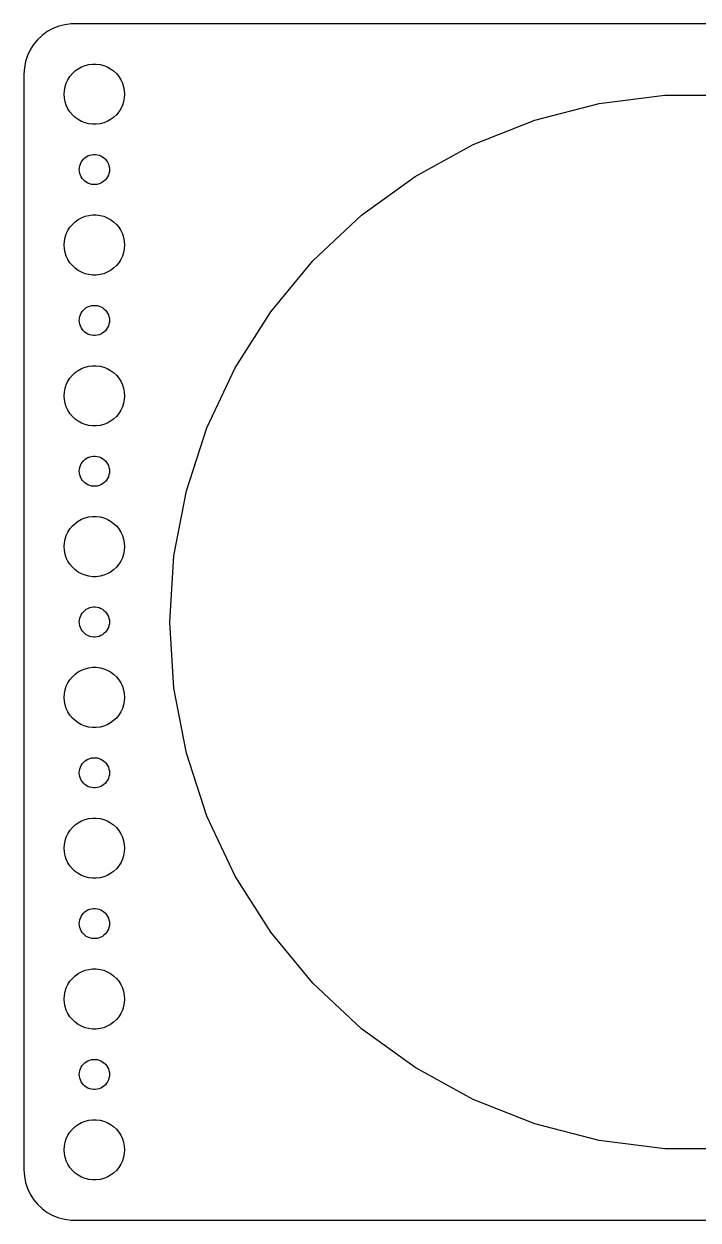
# Model space of a CAD drawing. Header units: metres. Extents: x -67 to 67, y -59 to 59.
# Drawn here: x -67 to 0, y -59.5 to 59.5 of the extents above; entities that cross this region are included whole.
import ezdxf

# ---------------------------------------------------------------- set-up
doc = ezdxf.new("R2010")
doc.units = ezdxf.units.M

msp = doc.modelspace()

# ---------------------------------------------------------------- linework, layer by layer
for p, q in [((-62.3139, 59.4901), (-62.9369, 59.4114)), ((62.3139, 59.4901), (-62.3139, 59.4901)), ((-65.1871, 58.3526), (-65.6448, 57.9227)), ((-64.6791, 58.7216), (-65.1871, 58.3526)), ((-64.1289, 59.0241), (-64.6791, 58.7216)), ((-63.5451, 59.2553), (-64.1289, 59.0241)), ((-62.9369, 59.4114), (-63.5451, 59.2553)), ((-66.0451, 57.4389), (-66.3815, 56.9088)), ((-65.6448, 57.9227), (-66.0451, 57.4389)), ((-66.6489, 56.3406), (-66.8429, 55.7434)), ((-66.3815, 56.9088), (-66.6489, 56.3406)), ((-66.9606, 55.1267), (-67, 54.5)), ((-66.8429, 55.7434), (-66.9606, 55.1267)), ((-62.1869, 54.5536), (-61.9123, 54.8115)), ((-61.9123, 54.8115), (-61.6075, 55.033)), ((-61.6075, 55.033), (-61.2773, 55.2145)), ((-61.2773, 55.2145), (-60.927, 55.3532)), ((-60.927, 55.3532), (-60.5621, 55.4469)), ((-60.5621, 55.4469), (-60.1884, 55.4941)), ((-60.1884, 55.4941), (-59.8116, 55.4941)), ((-59.8116, 55.4941), (-59.4379, 55.4469)), ((-59.4379, 55.4469), (-59.0729, 55.3532)), ((-59.0729, 55.3532), (-58.7227, 55.2145)), ((-58.7227, 55.2145), (-58.3925, 55.033)), ((-58.3925, 55.033), (-58.0877, 54.8115)), ((-58.0877, 54.8115), (-57.8131, 54.5536)), ((-67, 54.5), (-67, -54.5)), ((-62.9057, 53.2461), (-62.7893, 53.6044)), ((-62.7893, 53.6044), (-62.6289, 53.9453)), ((-62.6289, 53.9453), (-62.427, 54.2634)), ((-62.427, 54.2634), (-62.1869, 54.5536)), ((-57.8131, 54.5536), (-57.5729, 54.2634)), ((-57.5729, 54.2634), (-57.3711, 53.9453)), ((-57.3711, 53.9453), (-57.2107, 53.6044)), ((-57.2107, 53.6044), (-57.0942, 53.2461)), ((-63, 52.5), (-62.9763, 52.876)), ((-62.9763, 52.124), (-63, 52.5)), ((-62.9763, 52.876), (-62.9057, 53.2461)), ((-57.0942, 53.2461), (-57.0237, 52.876)), ((-57.0237, 52.876), (-57, 52.5)), ((-57, 52.5), (-57.0237, 52.124)), ((-9.83751, 51.5701), (-3.29649, 52.3964)), ((-3.29649, 52.3964), (3.29649, 52.3964)), ((-62.9057, 51.7539), (-62.9763, 52.124)), ((-62.7893, 51.3956), (-62.9057, 51.7539)), ((-62.6289, 51.0547), (-62.7893, 51.3956)), ((-57.2107, 51.3956), (-57.3711, 51.0547)), ((-57.0942, 51.7539), (-57.2107, 51.3956)), ((-57.0237, 52.124), (-57.0942, 51.7539)), ((-16.2234, 49.9305), (-9.83751, 51.5701)), ((-62.427, 50.7366), (-62.6289, 51.0547)), ((-62.1869, 50.4464), (-62.427, 50.7366)), ((-61.9123, 50.1885), (-62.1869, 50.4464)), ((-61.6075, 49.967), (-61.9123, 50.1885)), ((-58.0877, 50.1885), (-58.3925, 49.967)), ((-57.8131, 50.4464), (-58.0877, 50.1885)), ((-57.5729, 50.7366), (-57.8131, 50.4464)), ((-57.3711, 51.0547), (-57.5729, 50.7366)), ((-61.2773, 49.7855), (-61.6075, 49.967)), ((-60.927, 49.6468), (-61.2773, 49.7855)), ((-60.5621, 49.5531), (-60.927, 49.6468)), ((-60.1884, 49.5059), (-60.5621, 49.5531)), ((-59.8116, 49.5059), (-60.1884, 49.5059)), ((-59.4379, 49.5531), (-59.8116, 49.5059)), ((-59.0729, 49.6468), (-59.4379, 49.5531)), ((-58.7227, 49.7855), (-59.0729, 49.6468)), ((-58.3925, 49.967), (-58.7227, 49.7855)), ((-22.3534, 47.5034), (-16.2234, 49.9305)), ((-60.6387, 46.3572), (-60.4635, 46.4266)), ((-60.4635, 46.4266), (-60.2811, 46.4734)), ((-60.2811, 46.4734), (-60.0942, 46.497)), ((-60.0942, 46.497), (-59.9058, 46.497)), ((-59.9058, 46.497), (-59.7189, 46.4734)), ((-59.7189, 46.4734), (-59.5365, 46.4266)), ((-59.5365, 46.4266), (-59.3613, 46.3572)), ((-28.1309, 44.3272), (-22.3534, 47.5034)), ((-61.4882, 45.188), (-61.4529, 45.373)), ((-61.4529, 45.373), (-61.3947, 45.5522)), ((-61.3947, 45.5522), (-61.3145, 45.7226)), ((-61.3145, 45.7226), (-61.2135, 45.8817)), ((-61.2135, 45.8817), (-61.0934, 46.0268)), ((-61.0934, 46.0268), (-60.9561, 46.1558)), ((-60.9561, 46.1558), (-60.8037, 46.2665)), ((-60.8037, 46.2665), (-60.6387, 46.3572)), ((-59.3613, 46.3572), (-59.1963, 46.2665)), ((-59.1963, 46.2665), (-59.0439, 46.1558)), ((-59.0439, 46.1558), (-58.9065, 46.0268)), ((-58.9065, 46.0268), (-58.7865, 45.8817)), ((-58.7865, 45.8817), (-58.6855, 45.7226)), ((-58.6855, 45.7226), (-58.6053, 45.5522)), ((-58.6053, 45.5522), (-58.5471, 45.373)), ((-58.5471, 45.373), (-58.5118, 45.188)), ((-61.5, 45), (-61.4882, 45.188)), ((-61.4882, 44.812), (-61.5, 45)), ((-61.4529, 44.627), (-61.4882, 44.812)), ((-61.3947, 44.4478), (-61.4529, 44.627)), ((-61.3145, 44.2774), (-61.3947, 44.4478)), ((-61.2135, 44.1183), (-61.3145, 44.2774)), ((-61.0934, 43.9732), (-61.2135, 44.1183)), ((-58.7865, 44.1183), (-58.9065, 43.9732)), ((-58.6855, 44.2774), (-58.7865, 44.1183)), ((-58.6053, 44.4478), (-58.6855, 44.2774)), ((-58.5471, 44.627), (-58.6053, 44.4478)), ((-58.5118, 44.812), (-58.5471, 44.627)), ((-58.5118, 45.188), (-58.5, 45)), ((-58.5, 45), (-58.5118, 44.812)), ((-33.4648, 40.4519), (-28.1309, 44.3272)), ((-60.9561, 43.8442), (-61.0934, 43.9732)), ((-60.8037, 43.7335), (-60.9561, 43.8442)), ((-60.6387, 43.6428), (-60.8037, 43.7335)), ((-60.4635, 43.5734), (-60.6387, 43.6428)), ((-60.2811, 43.5266), (-60.4635, 43.5734)), ((-60.0942, 43.503), (-60.2811, 43.5266)), ((-59.9058, 43.503), (-60.0942, 43.503)), ((-59.7189, 43.5266), (-59.9058, 43.503)), ((-59.5365, 43.5734), (-59.7189, 43.5266)), ((-59.3613, 43.6428), (-59.5365, 43.5734)), ((-59.1963, 43.7335), (-59.3613, 43.6428)), ((-59.0439, 43.8442), (-59.1963, 43.7335)), ((-58.9065, 43.9732), (-59.0439, 43.8442)), ((-60.5621, 40.4469), (-60.1884, 40.4941)), ((-60.1884, 40.4941), (-59.8116, 40.4941)), ((-59.8116, 40.4941), (-59.4379, 40.4469)), ((-62.427, 39.2634), (-62.1869, 39.5536)), ((-62.1869, 39.5536), (-61.9123, 39.8115)), ((-61.9123, 39.8115), (-61.6075, 40.033)), ((-61.6075, 40.033), (-61.2773, 40.2145)), ((-61.2773, 40.2145), (-60.927, 40.3532)), ((-60.927, 40.3532), (-60.5621, 40.4469)), ((-59.4379, 40.4469), (-59.0729, 40.3532)), ((-59.0729, 40.3532), (-58.7227, 40.2145)), ((-58.7227, 40.2145), (-58.3925, 40.033)), ((-58.3925, 40.033), (-58.0877, 39.8115)), ((-58.0877, 39.8115), (-57.8131, 39.5536)), ((-57.8131, 39.5536), (-57.5729, 39.2634)), ((-38.2708, 35.9387), (-33.4648, 40.4519)), ((-62.9763, 37.876), (-62.9057, 38.2461)), ((-62.9057, 38.2461), (-62.7893, 38.6044)), ((-62.7893, 38.6044), (-62.6289, 38.9453)), ((-62.6289, 38.9453), (-62.427, 39.2634)), ((-57.5729, 39.2634), (-57.3711, 38.9453)), ((-57.3711, 38.9453), (-57.2107, 38.6044)), ((-57.2107, 38.6044), (-57.0942, 38.2461)), ((-57.0942, 38.2461), (-57.0237, 37.876)), ((-63, 37.5), (-62.9763, 37.876)), ((-62.9763, 37.124), (-63, 37.5)), ((-62.9057, 36.7539), (-62.9763, 37.124)), ((-57.0237, 37.124), (-57.0942, 36.7539)), ((-57.0237, 37.876), (-57, 37.5)), ((-57, 37.5), (-57.0237, 37.124)), ((-62.7893, 36.3956), (-62.9057, 36.7539)), ((-62.6289, 36.0547), (-62.7893, 36.3956)), ((-62.427, 35.7366), (-62.6289, 36.0547)), ((-62.1869, 35.4464), (-62.427, 35.7366)), ((-57.5729, 35.7366), (-57.8131, 35.4464)), ((-57.3711, 36.0547), (-57.5729, 35.7366)), ((-57.2107, 36.3956), (-57.3711, 36.0547)), ((-57.0942, 36.7539), (-57.2107, 36.3956)), ((-42.4734, 30.8587), (-38.2708, 35.9387)), ((-61.9123, 35.1885), (-62.1869, 35.4464)), ((-61.6075, 34.967), (-61.9123, 35.1885)), ((-61.2773, 34.7855), (-61.6075, 34.967)), ((-60.927, 34.6468), (-61.2773, 34.7855)), ((-60.5621, 34.5531), (-60.927, 34.6468)), ((-60.1884, 34.5059), (-60.5621, 34.5531)), ((-59.8116, 34.5059), (-60.1884, 34.5059)), ((-59.4379, 34.5531), (-59.8116, 34.5059)), ((-59.0729, 34.6468), (-59.4379, 34.5531)), ((-58.7227, 34.7855), (-59.0729, 34.6468)), ((-58.3925, 34.967), (-58.7227, 34.7855)), ((-58.0877, 35.1885), (-58.3925, 34.967)), ((-57.8131, 35.4464), (-58.0877, 35.1885)), ((-61.2135, 30.8817), (-61.0934, 31.0268)), ((-61.0934, 31.0268), (-60.9561, 31.1558)), ((-60.9561, 31.1558), (-60.8037, 31.2665)), ((-60.8037, 31.2665), (-60.6387, 31.3572)), ((-60.6387, 31.3572), (-60.4635, 31.4266)), ((-60.4635, 31.4266), (-60.2811, 31.4734)), ((-60.2811, 31.4734), (-60.0942, 31.497)), ((-60.0942, 31.497), (-59.9058, 31.497)), ((-59.9058, 31.497), (-59.7189, 31.4734)), ((-59.7189, 31.4734), (-59.5365, 31.4266)), ((-59.5365, 31.4266), (-59.3613, 31.3572)), ((-59.3613, 31.3572), (-59.1963, 31.2665)), ((-59.1963, 31.2665), (-59.0439, 31.1558)), ((-59.0439, 31.1558), (-58.9065, 31.0268)), ((-58.9065, 31.0268), (-58.7865, 30.8817)), ((-61.5, 30), (-61.4882, 30.188)), ((-61.4882, 29.812), (-61.5, 30)), ((-61.4882, 30.188), (-61.4529, 30.373)), ((-61.4529, 29.627), (-61.4882, 29.812)), ((-61.4529, 30.373), (-61.3947, 30.5522)), ((-61.3947, 30.5522), (-61.3145, 30.7226)), ((-61.3145, 30.7226), (-61.2135, 30.8817)), ((-58.7865, 30.8817), (-58.6855, 30.7226)), ((-58.6855, 30.7226), (-58.6053, 30.5522)), ((-58.6053, 30.5522), (-58.5471, 30.373)), ((-58.5471, 30.373), (-58.5118, 30.188)), ((-58.5118, 29.812), (-58.5471, 29.627)), ((-58.5118, 30.188), (-58.5, 30)), ((-58.5, 30), (-58.5118, 29.812)), ((-46.0061, 25.2921), (-42.4734, 30.8587)), ((-61.3947, 29.4478), (-61.4529, 29.627)), ((-61.3145, 29.2774), (-61.3947, 29.4478)), ((-61.2135, 29.1183), (-61.3145, 29.2774)), ((-61.0934, 28.9732), (-61.2135, 29.1183)), ((-60.9561, 28.8442), (-61.0934, 28.9732)), ((-60.8037, 28.7335), (-60.9561, 28.8442)), ((-60.6387, 28.6427), (-60.8037, 28.7335)), ((-60.4635, 28.5734), (-60.6387, 28.6427)), ((-60.2811, 28.5266), (-60.4635, 28.5734)), ((-59.5365, 28.5734), (-59.7189, 28.5266)), ((-59.3613, 28.6427), (-59.5365, 28.5734)), ((-59.1963, 28.7335), (-59.3613, 28.6427)), ((-59.0439, 28.8442), (-59.1963, 28.7335)), ((-58.9065, 28.9732), (-59.0439, 28.8442)), ((-58.7865, 29.1183), (-58.9065, 28.9732)), ((-58.6855, 29.2774), (-58.7865, 29.1183)), ((-58.6053, 29.4478), (-58.6855, 29.2774)), ((-58.5471, 29.627), (-58.6053, 29.4478)), ((-60.0942, 28.503), (-60.2811, 28.5266)), ((-59.9058, 28.503), (-60.0942, 28.503)), ((-59.7189, 28.5266), (-59.9058, 28.503)), ((-61.9123, 24.8115), (-61.6075, 25.033)), ((-61.6075, 25.033), (-61.2773, 25.2145)), ((-61.2773, 25.2145), (-60.927, 25.3532)), ((-60.927, 25.3532), (-60.5621, 25.4469)), ((-60.5621, 25.4469), (-60.1884, 25.4941)), ((-60.1884, 25.4941), (-59.8116, 25.4941)), ((-59.8116, 25.4941), (-59.4379, 25.4469)), ((-59.4379, 25.4469), (-59.0729, 25.3532)), ((-59.0729, 25.3532), (-58.7227, 25.2145)), ((-58.7227, 25.2145), (-58.3925, 25.033)), ((-58.3925, 25.033), (-58.0877, 24.8115)), ((-48.8133, 19.3265), (-46.0061, 25.2921)), ((-62.7893, 23.6044), (-62.6289, 23.9453)), ((-62.6289, 23.9453), (-62.427, 24.2634)), ((-62.427, 24.2634), (-62.1869, 24.5536)), ((-62.1869, 24.5536), (-61.9123, 24.8115)), ((-58.0877, 24.8115), (-57.8131, 24.5536)), ((-57.8131, 24.5536), (-57.5729, 24.2634)), ((-57.5729, 24.2634), (-57.3711, 23.9453)), ((-57.3711, 23.9453), (-57.2107, 23.6044)), ((-63, 22.5), (-62.9763, 22.876)), ((-62.9763, 22.876), (-62.9057, 23.2461)), ((-62.9057, 23.2461), (-62.7893, 23.6044)), ((-57.2107, 23.6044), (-57.0942, 23.2461)), ((-57.0942, 23.2461), (-57.0237, 22.876)), ((-57.0237, 22.876), (-57, 22.5)), ((-62.9763, 22.124), (-63, 22.5)), ((-62.9057, 21.7539), (-62.9763, 22.124)), ((-62.7893, 21.3956), (-62.9057, 21.7539)), ((-57.0942, 21.7539), (-57.2107, 21.3956)), ((-57.0237, 22.124), (-57.0942, 21.7539)), ((-57, 22.5), (-57.0237, 22.124)), ((-62.6289, 21.0547), (-62.7893, 21.3956)), ((-62.427, 20.7366), (-62.6289, 21.0547)), ((-62.1869, 20.4464), (-62.427, 20.7366)), ((-61.9123, 20.1884), (-62.1869, 20.4464)), ((-57.8131, 20.4464), (-58.0877, 20.1884)), ((-57.5729, 20.7366), (-57.8131, 20.4464)), ((-57.3711, 21.0547), (-57.5729, 20.7366)), ((-57.2107, 21.3956), (-57.3711, 21.0547)), ((-61.6075, 19.967), (-61.9123, 20.1884)), ((-61.2773, 19.7855), (-61.6075, 19.967)), ((-60.927, 19.6468), (-61.2773, 19.7855)), ((-60.5621, 19.5531), (-60.927, 19.6468)), ((-60.1884, 19.5059), (-60.5621, 19.5531)), ((-59.8116, 19.5059), (-60.1884, 19.5059)), ((-59.4379, 19.5531), (-59.8116, 19.5059)), ((-59.0729, 19.6468), (-59.4379, 19.5531)), ((-58.7227, 19.7855), (-59.0729, 19.6468)), ((-58.3925, 19.967), (-58.7227, 19.7855)), ((-58.0877, 20.1884), (-58.3925, 19.967)), ((-50.8506, 13.0562), (-48.8133, 19.3265)), ((-61.4529, 15.373), (-61.3947, 15.5522)), ((-61.3947, 15.5522), (-61.3145, 15.7226)), ((-61.3145, 15.7226), (-61.2135, 15.8817)), ((-61.2135, 15.8817), (-61.0934, 16.0268)), ((-61.0934, 16.0268), (-60.9561, 16.1558)), ((-60.9561, 16.1558), (-60.8037, 16.2665)), ((-60.8037, 16.2665), (-60.6387, 16.3572)), ((-60.6387, 16.3572), (-60.4635, 16.4266)), ((-60.4635, 16.4266), (-60.2811, 16.4734)), ((-60.2811, 16.4734), (-60.0942, 16.497)), ((-60.0942, 16.497), (-59.9058, 16.497)), ((-59.9058, 16.497), (-59.7189, 16.4734)), ((-59.7189, 16.4734), (-59.5365, 16.4266)), ((-59.5365, 16.4266), (-59.3613, 16.3572)), ((-59.3613, 16.3572), (-59.1963, 16.2665)), ((-59.1963, 16.2665), (-59.0439, 16.1558)), ((-59.0439, 16.1558), (-58.9065, 16.0268)), ((-58.9065, 16.0268), (-58.7865, 15.8817)), ((-58.7865, 15.8817), (-58.6855, 15.7226)), ((-58.6855, 15.7226), (-58.6053, 15.5522)), ((-58.6053, 15.5522), (-58.5471, 15.373)), ((-61.5, 15), (-61.4882, 15.188)), ((-61.4882, 14.812), (-61.5, 15)), ((-61.4882, 15.188), (-61.4529, 15.373)), ((-61.4529, 14.627), (-61.4882, 14.812)), ((-61.3947, 14.4478), (-61.4529, 14.627)), ((-61.3145, 14.2774), (-61.3947, 14.4478)), ((-58.6053, 14.4478), (-58.6855, 14.2774)), ((-58.5471, 14.627), (-58.6053, 14.4478)), ((-58.5471, 15.373), (-58.5118, 15.188)), ((-58.5118, 14.812), (-58.5471, 14.627)), ((-58.5118, 15.188), (-58.5, 15)), ((-58.5, 15), (-58.5118, 14.812)), ((-61.2135, 14.1183), (-61.3145, 14.2774)), ((-61.0934, 13.9732), (-61.2135, 14.1183)), ((-60.9561, 13.8442), (-61.0934, 13.9732)), ((-60.8037, 13.7335), (-60.9561, 13.8442)), ((-60.6387, 13.6427), (-60.8037, 13.7335)), ((-60.4635, 13.5734), (-60.6387, 13.6427)), ((-60.2811, 13.5266), (-60.4635, 13.5734)), ((-60.0942, 13.5029), (-60.2811, 13.5266)), ((-59.9058, 13.5029), (-60.0942, 13.5029)), ((-59.7189, 13.5266), (-59.9058, 13.5029)), ((-59.5365, 13.5734), (-59.7189, 13.5266)), ((-59.3613, 13.6427), (-59.5365, 13.5734)), ((-59.1963, 13.7335), (-59.3613, 13.6427)), ((-59.0439, 13.8442), (-59.1963, 13.7335)), ((-58.9065, 13.9732), (-59.0439, 13.8442)), ((-58.7865, 14.1183), (-58.9065, 13.9732)), ((-58.6855, 14.2774), (-58.7865, 14.1183)), ((-52.086, 6.57999), (-50.8506, 13.0562)), ((-62.427, 9.26335), (-62.1869, 9.55363)), ((-62.1869, 9.55363), (-61.9123, 9.81154)), ((-61.9123, 9.81154), (-61.6075, 10.033)), ((-61.6075, 10.033), (-61.2773, 10.2145)), ((-61.2773, 10.2145), (-60.927, 10.3532)), ((-60.927, 10.3532), (-60.5621, 10.4469)), ((-60.5621, 10.4469), (-60.1884, 10.4941)), ((-60.1884, 10.4941), (-59.8116, 10.4941)), ((-59.8116, 10.4941), (-59.4379, 10.4469)), ((-59.4379, 10.4469), (-59.0729, 10.3532)), ((-59.0729, 10.3532), (-58.7227, 10.2145)), ((-58.7227, 10.2145), (-58.3925, 10.033)), ((-58.3925, 10.033), (-58.0877, 9.81154)), ((-58.0877, 9.81154), (-57.8131, 9.55363)), ((-57.8131, 9.55363), (-57.5729, 9.26335)), ((-62.9057, 8.24606), (-62.7893, 8.60437)), ((-62.7893, 8.60437), (-62.6289, 8.94525)), ((-62.6289, 8.94525), (-62.427, 9.26335)), ((-57.5729, 9.26335), (-57.3711, 8.94525)), ((-57.3711, 8.94525), (-57.2107, 8.60437)), ((-57.2107, 8.60437), (-57.0942, 8.24606)), ((-63, 7.5), (-62.9763, 7.87599)), ((-62.9763, 7.12399), (-63, 7.5)), ((-62.9763, 7.87599), (-62.9057, 8.24606)), ((-57.0942, 8.24606), (-57.0237, 7.87599)), ((-57.0237, 7.87599), (-57, 7.5)), ((-57, 7.5), (-57.0237, 7.12399)), ((-62.9057, 6.75392), (-62.9763, 7.12399)), ((-62.7893, 6.39561), (-62.9057, 6.75392)), ((-62.6289, 6.05473), (-62.7893, 6.39561)), ((-62.427, 5.73663), (-62.6289, 6.05473)), ((-57.3711, 6.05473), (-57.5729, 5.73663)), ((-57.2107, 6.39561), (-57.3711, 6.05473)), ((-57.0942, 6.75392), (-57.2107, 6.39561)), ((-57.0237, 7.12399), (-57.0942, 6.75392)), ((-52.5, 0), (-52.086, 6.57999)), ((-62.1869, 5.44635), (-62.427, 5.73663)), ((-61.9123, 5.18845), (-62.1869, 5.44635)), ((-61.6075, 4.96701), (-61.9123, 5.18845)), ((-61.2773, 4.78551), (-61.6075, 4.96701)), ((-60.927, 4.64682), (-61.2773, 4.78551)), ((-58.7227, 4.78551), (-59.0729, 4.64682)), ((-58.3925, 4.96701), (-58.7227, 4.78551)), ((-58.0877, 5.18845), (-58.3925, 4.96701)), ((-57.8131, 5.44635), (-58.0877, 5.18845)), ((-57.5729, 5.73663), (-57.8131, 5.44635)), ((-60.5621, 4.55313), (-60.927, 4.64682)), ((-60.1884, 4.50591), (-60.5621, 4.55313)), ((-59.8116, 4.50591), (-60.1884, 4.50591)), ((-59.4379, 4.55313), (-59.8116, 4.50591)), ((-59.0729, 4.64682), (-59.4379, 4.55313)), ((-60.9561, 1.15576), (-60.8037, 1.26648)), ((-60.8037, 1.26648), (-60.6387, 1.35724)), ((-60.6387, 1.35724), (-60.4635, 1.42657)), ((-60.4635, 1.42657), (-60.2811, 1.47342)), ((-60.2811, 1.47342), (-60.0942, 1.49704)), ((-60.0942, 1.49704), (-59.9058, 1.49704)), ((-59.9058, 1.49704), (-59.7189, 1.47342)), ((-59.7189, 1.47342), (-59.5365, 1.42657)), ((-59.5365, 1.42657), (-59.3613, 1.35724)), ((-59.3613, 1.35724), (-59.1963, 1.26648)), ((-59.1963, 1.26648), (-59.0439, 1.15576)), ((-61.5, 0), (-61.4882, 0.18799)), ((-61.4882, -0.18799), (-61.5, 0)), ((-61.4882, 0.18799), (-61.4529, 0.37303)), ((-61.4529, 0.37303), (-61.3947, 0.55219)), ((-61.3947, 0.55219), (-61.3145, 0.72263)), ((-61.3145, 0.72263), (-61.2135, 0.88167)), ((-61.2135, 0.88167), (-61.0934, 1.02681)), ((-61.0934, 1.02681), (-60.9561, 1.15576)), ((-59.0439, 1.15576), (-58.9065, 1.02681)), ((-58.9065, 1.02681), (-58.7865, 0.88167)), ((-58.7865, 0.88167), (-58.6855, 0.72263)), ((-58.6855, 0.72263), (-58.6053, 0.55219)), ((-58.6053, 0.55219), (-58.5471, 0.37303)), ((-58.5471, 0.37303), (-58.5118, 0.18799)), ((-58.5118, 0.18799), (-58.5, 0)), ((-58.5, 0), (-58.5118, -0.18799)), ((-52.086, -6.57999), (-52.5, 0)), ((-61.4529, -0.37303), (-61.4882, -0.18799)), ((-61.3947, -0.55219), (-61.4529, -0.37303)), ((-61.3145, -0.72263), (-61.3947, -0.55219)), ((-61.2135, -0.88167), (-61.3145, -0.72263)), ((-61.0934, -1.02681), (-61.2135, -0.88167)), ((-60.9561, -1.15576), (-61.0934, -1.02681)), ((-60.8037, -1.26648), (-60.9561, -1.15576)), ((-59.0439, -1.15576), (-59.1963, -1.26648)), ((-58.9065, -1.02681), (-59.0439, -1.15576)), ((-58.7865, -0.88167), (-58.9065, -1.02681)), ((-58.6855, -0.72263), (-58.7865, -0.88167)), ((-58.6053, -0.55219), (-58.6855, -0.72263)), ((-58.5471, -0.37303), (-58.6053, -0.55219)), ((-58.5118, -0.18799), (-58.5471, -0.37303)), ((-60.6387, -1.35724), (-60.8037, -1.26648)), ((-60.4635, -1.42657), (-60.6387, -1.35724)), ((-60.2811, -1.47342), (-60.4635, -1.42657)), ((-60.0942, -1.49704), (-60.2811, -1.47342)), ((-59.9058, -1.49704), (-60.0942, -1.49704)), ((-59.7189, -1.47342), (-59.9058, -1.49704)), ((-59.5365, -1.42657), (-59.7189, -1.47342)), ((-59.3613, -1.35724), (-59.5365, -1.42657)), ((-59.1963, -1.26648), (-59.3613, -1.35724)), ((-61.2773, -4.78551), (-60.927, -4.64682)), ((-60.927, -4.64682), (-60.5621, -4.55313)), ((-60.5621, -4.55313), (-60.1884, -4.50591)), ((-60.1884, -4.50591), (-59.8116, -4.50591)), ((-59.8116, -4.50591), (-59.4379, -4.55313)), ((-59.4379, -4.55313), (-59.0729, -4.64682)), ((-59.0729, -4.64682), (-58.7227, -4.78551)), ((-62.6289, -6.05473), (-62.427, -5.73663)), ((-62.427, -5.73663), (-62.1869, -5.44635)), ((-62.1869, -5.44635), (-61.9123, -5.18845)), ((-61.9123, -5.18845), (-61.6075, -4.96701)), ((-61.6075, -4.96701), (-61.2773, -4.78551)), ((-58.7227, -4.78551), (-58.3925, -4.96701)), ((-58.3925, -4.96701), (-58.0877, -5.18845)), ((-58.0877, -5.18845), (-57.8131, -5.44635)), ((-57.8131, -5.44635), (-57.5729, -5.73663)), ((-57.5729, -5.73663), (-57.3711, -6.05473)), ((-63, -7.5), (-62.9763, -7.12399)), ((-62.9763, -7.12399), (-62.9057, -6.75392)), ((-62.9057, -6.75392), (-62.7893, -6.39561)), ((-62.7893, -6.39561), (-62.6289, -6.05473)), ((-57.3711, -6.05473), (-57.2107, -6.39561)), ((-57.2107, -6.39561), (-57.0942, -6.75392)), ((-57.0942, -6.75392), (-57.0237, -7.12399)), ((-57.0237, -7.12399), (-57, -7.5)), ((-50.8506, -13.0562), (-52.086, -6.57999)), ((-62.9763, -7.87599), (-63, -7.5)), ((-62.9057, -8.24606), (-62.9763, -7.87599)), ((-62.7893, -8.60437), (-62.9057, -8.24606)), ((-57.0942, -8.24606), (-57.2107, -8.60437)), ((-57.0237, -7.87599), (-57.0942, -8.24606)), ((-57, -7.5), (-57.0237, -7.87599)), ((-62.6289, -8.94525), (-62.7893, -8.60437)), ((-62.427, -9.26335), (-62.6289, -8.94525)), ((-62.1869, -9.55363), (-62.427, -9.26335)), ((-57.5729, -9.26335), (-57.8131, -9.55363)), ((-57.3711, -8.94525), (-57.5729, -9.26335)), ((-57.2107, -8.60437), (-57.3711, -8.94525)), ((-61.9123, -9.81154), (-62.1869, -9.55363)), ((-61.6075, -10.033), (-61.9123, -9.81154)), ((-61.2773, -10.2145), (-61.6075, -10.033)), ((-60.927, -10.3532), (-61.2773, -10.2145)), ((-60.5621, -10.4469), (-60.927, -10.3532)), ((-60.1884, -10.4941), (-60.5621, -10.4469)), ((-59.8116, -10.4941), (-60.1884, -10.4941)), ((-59.4379, -10.4469), (-59.8116, -10.4941)), ((-59.0729, -10.3532), (-59.4379, -10.4469)), ((-58.7227, -10.2145), (-59.0729, -10.3532)), ((-58.3925, -10.033), (-58.7227, -10.2145)), ((-58.0877, -9.81154), (-58.3925, -10.033)), ((-57.8131, -9.55363), (-58.0877, -9.81154)), ((-48.8133, -19.3265), (-50.8506, -13.0562)), ((-61.3947, -14.4478), (-61.3145, -14.2774)), ((-61.3145, -14.2774), (-61.2135, -14.1183)), ((-61.2135, -14.1183), (-61.0934, -13.9732)), ((-61.0934, -13.9732), (-60.9561, -13.8442)), ((-60.9561, -13.8442), (-60.8037, -13.7335)), ((-60.8037, -13.7335), (-60.6387, -13.6427)), ((-60.6387, -13.6427), (-60.4635, -13.5734)), ((-60.4635, -13.5734), (-60.2811, -13.5266)), ((-60.2811, -13.5266), (-60.0942, -13.5029)), ((-60.0942, -13.5029), (-59.9058, -13.5029)), ((-59.9058, -13.5029), (-59.7189, -13.5266)), ((-59.7189, -13.5266), (-59.5365, -13.5734)), ((-59.5365, -13.5734), (-59.3613, -13.6427)), ((-59.3613, -13.6427), (-59.1963, -13.7335)), ((-59.1963, -13.7335), (-59.0439, -13.8442)), ((-59.0439, -13.8442), (-58.9065, -13.9732)), ((-58.9065, -13.9732), (-58.7865, -14.1183)), ((-58.7865, -14.1183), (-58.6855, -14.2774)), ((-58.6855, -14.2774), (-58.6053, -14.4478)), ((-61.5, -15), (-61.4882, -14.812)), ((-61.4882, -15.188), (-61.5, -15)), ((-61.4882, -14.812), (-61.4529, -14.627)), ((-61.4529, -15.373), (-61.4882, -15.188)), ((-61.4529, -14.627), (-61.3947, -14.4478)), ((-61.3947, -15.5522), (-61.4529, -15.373)), ((-58.6053, -14.4478), (-58.5471, -14.627)), ((-58.5471, -15.373), (-58.6053, -15.5522)), ((-58.5471, -14.627), (-58.5118, -14.812)), ((-58.5118, -15.188), (-58.5471, -15.373)), ((-58.5118, -14.812), (-58.5, -15)), ((-58.5, -15), (-58.5118, -15.188)), ((-61.3145, -15.7226), (-61.3947, -15.5522)), ((-61.2135, -15.8817), (-61.3145, -15.7226)), ((-61.0934, -16.0268), (-61.2135, -15.8817)), ((-60.9561, -16.1558), (-61.0934, -16.0268)), ((-60.8037, -16.2665), (-60.9561, -16.1558)), ((-60.6387, -16.3572), (-60.8037, -16.2665)), ((-60.4635, -16.4266), (-60.6387, -16.3572)), ((-60.2811, -16.4734), (-60.4635, -16.4266)), ((-60.0942, -16.497), (-60.2811, -16.4734)), ((-59.9058, -16.497), (-60.0942, -16.497)), ((-59.7189, -16.4734), (-59.9058, -16.497)), ((-59.5365, -16.4266), (-59.7189, -16.4734)), ((-59.3613, -16.3572), (-59.5365, -16.4266)), ((-59.1963, -16.2665), (-59.3613, -16.3572)), ((-59.0439, -16.1558), (-59.1963, -16.2665)), ((-58.9065, -16.0268), (-59.0439, -16.1558)), ((-58.7865, -15.8817), (-58.9065, -16.0268)), ((-58.6855, -15.7226), (-58.7865, -15.8817)), ((-58.6053, -15.5522), (-58.6855, -15.7226)), ((-62.1869, -20.4464), (-61.9123, -20.1884)), ((-61.9123, -20.1884), (-61.6075, -19.967)), ((-61.6075, -19.967), (-61.2773, -19.7855)), ((-61.2773, -19.7855), (-60.927, -19.6468)), ((-60.927, -19.6468), (-60.5621, -19.5531)), ((-60.5621, -19.5531), (-60.1884, -19.5059)), ((-60.1884, -19.5059), (-59.8116, -19.5059)), ((-59.8116, -19.5059), (-59.4379, -19.5531)), ((-59.4379, -19.5531), (-59.0729, -19.6468)), ((-59.0729, -19.6468), (-58.7227, -19.7855)), ((-58.7227, -19.7855), (-58.3925, -19.967)), ((-58.3925, -19.967), (-58.0877, -20.1884)), ((-58.0877, -20.1884), (-57.8131, -20.4464)), ((-46.0061, -25.2921), (-48.8133, -19.3265)), ((-62.9057, -21.7539), (-62.7893, -21.3956)), ((-62.7893, -21.3956), (-62.6289, -21.0547)), ((-62.6289, -21.0547), (-62.427, -20.7366)), ((-62.427, -20.7366), (-62.1869, -20.4464)), ((-57.8131, -20.4464), (-57.5729, -20.7366)), ((-57.5729, -20.7366), (-57.3711, -21.0547)), ((-57.3711, -21.0547), (-57.2107, -21.3956)), ((-57.2107, -21.3956), (-57.0942, -21.7539)), ((-63, -22.5), (-62.9763, -22.124)), ((-62.9763, -22.876), (-63, -22.5)), ((-62.9763, -22.124), (-62.9057, -21.7539)), ((-57.0942, -21.7539), (-57.0237, -22.124)), ((-57.0237, -22.124), (-57, -22.5)), ((-57, -22.5), (-57.0237, -22.876)), ((-62.9057, -23.2461), (-62.9763, -22.876)), ((-62.7893, -23.6044), (-62.9057, -23.2461)), ((-62.6289, -23.9453), (-62.7893, -23.6044)), ((-57.2107, -23.6044), (-57.3711, -23.9453)), ((-57.0942, -23.2461), (-57.2107, -23.6044)), ((-57.0237, -22.876), (-57.0942, -23.2461)), ((-62.427, -24.2634), (-62.6289, -23.9453)), ((-62.1869, -24.5536), (-62.427, -24.2634)), ((-61.9123, -24.8115), (-62.1869, -24.5536)), ((-61.6075, -25.033), (-61.9123, -24.8115)), ((-58.0877, -24.8115), (-58.3925, -25.033)), ((-57.8131, -24.5536), (-58.0877, -24.8115)), ((-57.5729, -24.2634), (-57.8131, -24.5536)), ((-57.3711, -23.9453), (-57.5729, -24.2634)), ((-61.2773, -25.2145), (-61.6075, -25.033)), ((-60.927, -25.3532), (-61.2773, -25.2145)), ((-60.5621, -25.4469), (-60.927, -25.3532)), ((-60.1884, -25.4941), (-60.5621, -25.4469)), ((-59.8116, -25.4941), (-60.1884, -25.4941)), ((-59.4379, -25.4469), (-59.8116, -25.4941)), ((-59.0729, -25.3532), (-59.4379, -25.4469)), ((-58.7227, -25.2145), (-59.0729, -25.3532)), ((-58.3925, -25.033), (-58.7227, -25.2145)), ((-42.4734, -30.8587), (-46.0061, -25.2921)), ((-60.4635, -28.5734), (-60.2811, -28.5266)), ((-60.2811, -28.5266), (-60.0942, -28.503)), ((-60.0942, -28.503), (-59.9058, -28.503)), ((-59.9058, -28.503), (-59.7189, -28.5266)), ((-59.7189, -28.5266), (-59.5365, -28.5734)), ((-61.4882, -29.812), (-61.4529, -29.627)), ((-61.4529, -29.627), (-61.3947, -29.4478)), ((-61.3947, -29.4478), (-61.3145, -29.2774)), ((-61.3145, -29.2774), (-61.2135, -29.1183)), ((-61.2135, -29.1183), (-61.0934, -28.9732)), ((-61.0934, -28.9732), (-60.9561, -28.8442)), ((-60.9561, -28.8442), (-60.8037, -28.7335)), ((-60.8037, -28.7335), (-60.6387, -28.6427)), ((-60.6387, -28.6427), (-60.4635, -28.5734)), ((-59.5365, -28.5734), (-59.3613, -28.6427)), ((-59.3613, -28.6427), (-59.1963, -28.7335)), ((-59.1963, -28.7335), (-59.0439, -28.8442)), ((-59.0439, -28.8442), (-58.9065, -28.9732)), ((-58.9065, -28.9732), (-58.7865, -29.1183)), ((-58.7865, -29.1183), (-58.6855, -29.2774)), ((-58.6855, -29.2774), (-58.6053, -29.4478)), ((-58.6053, -29.4478), (-58.5471, -29.627)), ((-58.5471, -29.627), (-58.5118, -29.812)), ((-61.5, -30), (-61.4882, -29.812)), ((-61.4882, -30.188), (-61.5, -30)), ((-61.4529, -30.373), (-61.4882, -30.188)), ((-61.3947, -30.5522), (-61.4529, -30.373)), ((-61.3145, -30.7226), (-61.3947, -30.5522)), ((-61.2135, -30.8817), (-61.3145, -30.7226)), ((-61.0934, -31.0268), (-61.2135, -30.8817)), ((-58.7865, -30.8817), (-58.9065, -31.0268)), ((-58.6855, -30.7226), (-58.7865, -30.8817)), ((-58.6053, -30.5522), (-58.6855, -30.7226)), ((-58.5471, -30.373), (-58.6053, -30.5522)), ((-58.5118, -30.188), (-58.5471, -30.373)), ((-58.5118, -29.812), (-58.5, -30)), ((-58.5, -30), (-58.5118, -30.188)), ((-38.2708, -35.9387), (-42.4734, -30.8587)), ((-60.9561, -31.1558), (-61.0934, -31.0268)), ((-60.8037, -31.2665), (-60.9561, -31.1558)), ((-60.6387, -31.3572), (-60.8037, -31.2665)), ((-60.4635, -31.4266), (-60.6387, -31.3572)), ((-60.2811, -31.4734), (-60.4635, -31.4266)), ((-60.0942, -31.497), (-60.2811, -31.4734)), ((-59.9058, -31.497), (-60.0942, -31.497)), ((-59.7189, -31.4734), (-59.9058, -31.497)), ((-59.5365, -31.4266), (-59.7189, -31.4734)), ((-59.3613, -31.3572), (-59.5365, -31.4266)), ((-59.1963, -31.2665), (-59.3613, -31.3572)), ((-59.0439, -31.1558), (-59.1963, -31.2665)), ((-58.9065, -31.0268), (-59.0439, -31.1558)), ((-62.427, -35.7366), (-62.1869, -35.4464)), ((-62.1869, -35.4464), (-61.9123, -35.1885)), ((-61.9123, -35.1885), (-61.6075, -34.967)), ((-61.6075, -34.967), (-61.2773, -34.7855)), ((-61.2773, -34.7855), (-60.927, -34.6468)), ((-60.927, -34.6468), (-60.5621, -34.5531)), ((-60.5621, -34.5531), (-60.1884, -34.5059)), ((-60.1884, -34.5059), (-59.8116, -34.5059)), ((-59.8116, -34.5059), (-59.4379, -34.5531)), ((-59.4379, -34.5531), (-59.0729, -34.6468)), ((-59.0729, -34.6468), (-58.7227, -34.7855)), ((-58.7227, -34.7855), (-58.3925, -34.967)), ((-58.3925, -34.967), (-58.0877, -35.1885)), ((-58.0877, -35.1885), (-57.8131, -35.4464)), ((-57.8131, -35.4464), (-57.5729, -35.7366)), ((-62.9763, -37.124), (-62.9057, -36.7539)), ((-62.9057, -36.7539), (-62.7893, -36.3956)), ((-62.7893, -36.3956), (-62.6289, -36.0547)), ((-62.6289, -36.0547), (-62.427, -35.7366)), ((-57.5729, -35.7366), (-57.3711, -36.0547)), ((-57.3711, -36.0547), (-57.2107, -36.3956)), ((-57.2107, -36.3956), (-57.0942, -36.7539)), ((-57.0942, -36.7539), (-57.0237, -37.124)), ((-33.4648, -40.4519), (-38.2708, -35.9387)), ((-63, -37.5), (-62.9763, -37.124)), ((-62.9763, -37.876), (-63, -37.5)), ((-62.9057, -38.2461), (-62.9763, -37.876)), ((-57.0237, -37.876), (-57.0942, -38.2461)), ((-57.0237, -37.124), (-57, -37.5)), ((-57, -37.5), (-57.0237, -37.876)), ((-62.7893, -38.6044), (-62.9057, -38.2461)), ((-62.6289, -38.9453), (-62.7893, -38.6044)), ((-62.427, -39.2634), (-62.6289, -38.9453)), ((-62.1869, -39.5536), (-62.427, -39.2634)), ((-57.5729, -39.2634), (-57.8131, -39.5536)), ((-57.3711, -38.9453), (-57.5729, -39.2634)), ((-57.2107, -38.6044), (-57.3711, -38.9453)), ((-57.0942, -38.2461), (-57.2107, -38.6044)), ((-61.9123, -39.8115), (-62.1869, -39.5536)), ((-61.6075, -40.033), (-61.9123, -39.8115)), ((-61.2773, -40.2145), (-61.6075, -40.033)), ((-60.927, -40.3532), (-61.2773, -40.2145)), ((-60.5621, -40.4469), (-60.927, -40.3532)), ((-60.1884, -40.4941), (-60.5621, -40.4469)), ((-59.4379, -40.4469), (-59.8116, -40.4941)), ((-59.0729, -40.3532), (-59.4379, -40.4469)), ((-58.7227, -40.2145), (-59.0729, -40.3532)), ((-58.3925, -40.033), (-58.7227, -40.2145)), ((-58.0877, -39.8115), (-58.3925, -40.033)), ((-57.8131, -39.5536), (-58.0877, -39.8115)), ((-28.1309, -44.3272), (-33.4648, -40.4519)), ((-59.8116, -40.4941), (-60.1884, -40.4941)), ((-61.2135, -44.1183), (-61.0934, -43.9732)), ((-61.0934, -43.9732), (-60.9561, -43.8442)), ((-60.9561, -43.8442), (-60.8037, -43.7335)), ((-60.8037, -43.7335), (-60.6387, -43.6428)), ((-60.6387, -43.6428), (-60.4635, -43.5734)), ((-60.4635, -43.5734), (-60.2811, -43.5266)), ((-60.2811, -43.5266), (-60.0942, -43.503)), ((-60.0942, -43.503), (-59.9058, -43.503)), ((-59.9058, -43.503), (-59.7189, -43.5266)), ((-59.7189, -43.5266), (-59.5365, -43.5734)), ((-59.5365, -43.5734), (-59.3613, -43.6428)), ((-59.3613, -43.6428), (-59.1963, -43.7335)), ((-59.1963, -43.7335), (-59.0439, -43.8442)), ((-59.0439, -43.8442), (-58.9065, -43.9732)), ((-58.9065, -43.9732), (-58.7865, -44.1183)), ((-61.5, -45), (-61.4882, -44.812)), ((-61.4882, -45.188), (-61.5, -45)), ((-61.4882, -44.812), (-61.4529, -44.627)), ((-61.4529, -45.373), (-61.4882, -45.188)), ((-61.4529, -44.627), (-61.3947, -44.4478)), ((-61.3947, -44.4478), (-61.3145, -44.2774)), ((-61.3145, -44.2774), (-61.2135, -44.1183)), ((-58.7865, -44.1183), (-58.6855, -44.2774)), ((-58.6855, -44.2774), (-58.6053, -44.4478)), ((-58.6053, -44.4478), (-58.5471, -44.627)), ((-58.5471, -44.627), (-58.5118, -44.812)), ((-58.5118, -45.188), (-58.5471, -45.373)), ((-58.5118, -44.812), (-58.5, -45)), ((-58.5, -45), (-58.5118, -45.188)), ((-22.3534, -47.5034), (-28.1309, -44.3272)), ((-61.3947, -45.5522), (-61.4529, -45.373)), ((-61.3145, -45.7226), (-61.3947, -45.5522)), ((-61.2135, -45.8817), (-61.3145, -45.7226)), ((-61.0934, -46.0268), (-61.2135, -45.8817)), ((-60.9561, -46.1558), (-61.0934, -46.0268)), ((-60.8037, -46.2665), (-60.9561, -46.1558)), ((-60.6387, -46.3572), (-60.8037, -46.2665)), ((-60.4635, -46.4266), (-60.6387, -46.3572)), ((-59.3613, -46.3572), (-59.5365, -46.4266)), ((-59.1963, -46.2665), (-59.3613, -46.3572)), ((-59.0439, -46.1558), (-59.1963, -46.2665)), ((-58.9065, -46.0268), (-59.0439, -46.1558)), ((-58.7865, -45.8817), (-58.9065, -46.0268)), ((-58.6855, -45.7226), (-58.7865, -45.8817)), ((-58.6053, -45.5522), (-58.6855, -45.7226)), ((-58.5471, -45.373), (-58.6053, -45.5522)), ((-60.2811, -46.4734), (-60.4635, -46.4266)), ((-60.0942, -46.497), (-60.2811, -46.4734)), ((-59.9058, -46.497), (-60.0942, -46.497)), ((-59.7189, -46.4734), (-59.9058, -46.497)), ((-59.5365, -46.4266), (-59.7189, -46.4734)), ((-16.2234, -49.9305), (-22.3534, -47.5034)), ((-61.9123, -50.1885), (-61.6075, -49.967)), ((-61.6075, -49.967), (-61.2773, -49.7855)), ((-61.2773, -49.7855), (-60.927, -49.6468)), ((-60.927, -49.6468), (-60.5621, -49.5531)), ((-60.5621, -49.5531), (-60.1884, -49.5059)), ((-60.1884, -49.5059), (-59.8116, -49.5059)), ((-59.8116, -49.5059), (-59.4379, -49.5531)), ((-59.4379, -49.5531), (-59.0729, -49.6468)), ((-59.0729, -49.6468), (-58.7227, -49.7855)), ((-58.7227, -49.7855), (-58.3925, -49.967)), ((-58.3925, -49.967), (-58.0877, -50.1885)), ((-9.83751, -51.5701), (-16.2234, -49.9305)), ((-62.7893, -51.3956), (-62.6289, -51.0547)), ((-62.6289, -51.0547), (-62.427, -50.7366)), ((-62.427, -50.7366), (-62.1869, -50.4464)), ((-62.1869, -50.4464), (-61.9123, -50.1885)), ((-58.0877, -50.1885), (-57.8131, -50.4464)), ((-57.8131, -50.4464), (-57.5729, -50.7366)), ((-57.5729, -50.7366), (-57.3711, -51.0547)), ((-57.3711, -51.0547), (-57.2107, -51.3956)), ((-63, -52.5), (-62.9763, -52.124)), ((-62.9763, -52.124), (-62.9057, -51.7539)), ((-62.9057, -51.7539), (-62.7893, -51.3956)), ((-57.2107, -51.3956), (-57.0942, -51.7539)), ((-57.0942, -51.7539), (-57.0237, -52.124)), ((-57.0237, -52.124), (-57, -52.5)), ((-3.29649, -52.3964), (-9.83751, -51.5701)), ((-62.9763, -52.876), (-63, -52.5)), ((-62.9057, -53.2461), (-62.9763, -52.876)), ((-62.7893, -53.6044), (-62.9057, -53.2461)), ((-57.0942, -53.2461), (-57.2107, -53.6044)), ((-57.0237, -52.876), (-57.0942, -53.2461)), ((-57, -52.5), (-57.0237, -52.876)), ((3.29649, -52.3964), (-3.29649, -52.3964)), ((-67, -54.5), (-66.9606, -55.1267)), ((-62.6289, -53.9453), (-62.7893, -53.6044)), ((-62.427, -54.2634), (-62.6289, -53.9453)), ((-62.1869, -54.5536), (-62.427, -54.2634)), ((-61.9123, -54.8115), (-62.1869, -54.5536)), ((-57.8131, -54.5536), (-58.0877, -54.8115)), ((-57.5729, -54.2634), (-57.8131, -54.5536)), ((-57.3711, -53.9453), (-57.5729, -54.2634)), ((-57.2107, -53.6044), (-57.3711, -53.9453)), ((-66.9606, -55.1267), (-66.8429, -55.7434)), ((-66.8429, -55.7434), (-66.6489, -56.3406)), ((-61.6075, -55.033), (-61.9123, -54.8115)), ((-61.2773, -55.2145), (-61.6075, -55.033)), ((-60.927, -55.3532), (-61.2773, -55.2145)), ((-60.5621, -55.4469), (-60.927, -55.3532)), ((-60.1884, -55.4941), (-60.5621, -55.4469)), ((-59.8116, -55.4941), (-60.1884, -55.4941)), ((-59.4379, -55.4469), (-59.8116, -55.4941)), ((-59.0729, -55.3532), (-59.4379, -55.4469)), ((-58.7227, -55.2145), (-59.0729, -55.3532)), ((-58.3925, -55.033), (-58.7227, -55.2145)), ((-58.0877, -54.8115), (-58.3925, -55.033)), ((-66.6489, -56.3406), (-66.3815, -56.9088)), ((-66.3815, -56.9088), (-66.0451, -57.4389)), ((-66.0451, -57.4389), (-65.6448, -57.9227)), ((-65.6448, -57.9227), (-65.1871, -58.3526)), ((-65.1871, -58.3526), (-64.6791, -58.7216)), ((-64.6791, -58.7216), (-64.1289, -59.0241)), ((-64.1289, -59.0241), (-63.5451, -59.2553)), ((-63.5451, -59.2553), (-62.9369, -59.4114)), ((-62.9369, -59.4114), (-62.3139, -59.4901)), ((-62.3139, -59.4901), (62.3139, -59.4901))]:
    msp.add_line(p, q)

doc.saveas('drawing.dxf')
